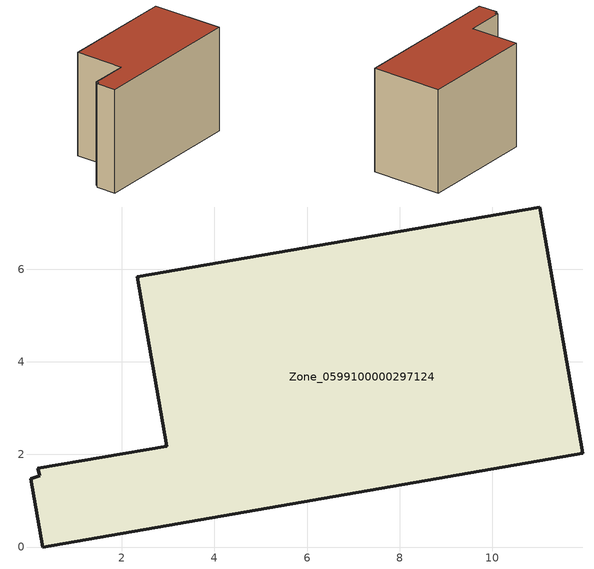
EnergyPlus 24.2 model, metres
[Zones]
Zone_0599100000297124
 floor ground (C_G): 0.23,1.54 0.18,1.7 2.97,2.18 2.33,5.84 11.03,7.34 11.95,2.02 0.29,0 0.03,1.48 z0
 wall outside (C_F): 0.29,0 11.95,2.02 11.03,7.34 2.33,5.84 2.97,2.18 0.18,1.7 0.23,1.54 0.03,1.48 0.29,0 z0:7.84
 roof outside (C_R): 0.18,1.7 0.23,1.54 0.03,1.48 0.29,0 11.95,2.02 11.03,7.34 2.33,5.84 2.97,2.18 z7.84
[BUILDING]
Pand.0599100000297124: North Axis=0; Terrain=City; Loads Convergence Tolerance Value=0.04; Temperature Convergence Tolerance Value=0.4; Solar Distribution=FullExterior; Maximum Number of Warmup Days=25; Minimum Number of Warmup Days=1
[Site:Location]
Rotterdam.The.Hague.AP_ZH_NLD Design_Conditions: Latitude=51.96; Longitude=4.45; Time Zone=1; Elevation=-4.5
[SITE:GROUNDTEMPERATURE:BUILDINGSURFACE]
18, 18, 18, 18, 18, 18, 18, 18, 18, 18, 18, 18
[MATERIAL] Thermal Absorptance=0.9; Solar Absorptance=0.7; Visible Absorptance=0.7
Name | Roughness | Thickness | Conductivity | Density | Specific Heat
G.TI.1975-1991 | MediumSmooth | 0.15 | 0.288461 | 540 | 1210
F.TI.1975-1991 | Rough | 0.3 | 0.230769 | 1920 | 840
R.TI.1975-1991 | MediumRough | 0.2 | 0.153846 | 1500 | 1000
[CONSTRUCTION]
C_G: G.TI.1975-1991
C_F: F.TI.1975-1991
C_R: R.TI.1975-1991
[ZONE]
Zone_0599100000297124: Type=1; Multiplier=1; Ceiling Height=Autocalculate; Volume=Autocalculate; Floor Area=autocalculate; Part of Total Floor Area=Yes
[ZONEINFILTRATION:DESIGNFLOWRATE]
Infil_Zone_0599100000297124: Zone or ZoneList or Space or SpaceList=Zone_0599100000297124; Schedule=AlwaysOn; Design Flow Rate Calculation Method=Flow/Area; Flow Rate per Floor Area=0.003; Constant Term Coefficient=1; Temperature Term Coefficient=0; Velocity Term Coefficient=0; Velocity Squared Term Coefficient=0
[HVACTEMPLATE:ZONE:IDEALLOADSAIRSYSTEM]
Zone_0599100000297124: Maximum Heating Supply Air Temperature=50; Minimum Cooling Supply Air Temperature=13; Maximum Heating Supply Air Humidity Ratio=0.0156; Minimum Cooling Supply Air Humidity Ratio=0.0077; Heating Limit=NoLimit; Cooling Limit=NoLimit; Dehumidification Control Type=ConstantSensibleHeatRatio; Cooling Sensible Heat Ratio=0.7; Dehumidification Setpoint=60; Humidification Control Type=None; Humidification Setpoint=30; Outdoor Air Method=None; Outdoor Air Flow Rate per Person=0.00944; Outdoor Air Flow Rate per Zone Floor Area=0; Outdoor Air Flow Rate per Zone=0; Demand Controlled Ventilation Type=None; Outdoor Air Economizer Type=NoEconomizer; Heat Recovery Type=None; Sensible Heat Recovery Effectiveness=0.7; Latent Heat Recovery Effectiveness=0.65
[ZONECONTROL:THERMOSTAT]
ThermostatControl_Zone_0599100000297124: Zone or ZoneList=Zone_0599100000297124; Control Type Schedule=DualSetpointControlType; Control 1=Thermostat_Zone_0599100000297124; Temperature Difference Between Cutout And Setpoint=0
[THERMOSTATSETPOINT:DUALSETPOINT]
Thermostat_Zone_0599100000297124: Heating Setpoint Temperature Schedule=HeatingSetpoint_Zone_0599100000297124; Cooling Setpoint Temperature Schedule=CoolingSetpoint_Zone_0599100000297124
[SCHEDULE:COMPACT]
HeatingSetpoint_Zone_0599100000297124: Through: 12/31, For: AllDays, Until: 24:00, 21
CoolingSetpoint_Zone_0599100000297124: Through: 12/31, For: AllDays, Until: 24:00, 24
DualSetpointControlType: Through: 12/31, For: AllDays, Until: 24:00, 4
AlwaysOn: Through: 12/31, For: AllDays, Until: 24:00, 1
